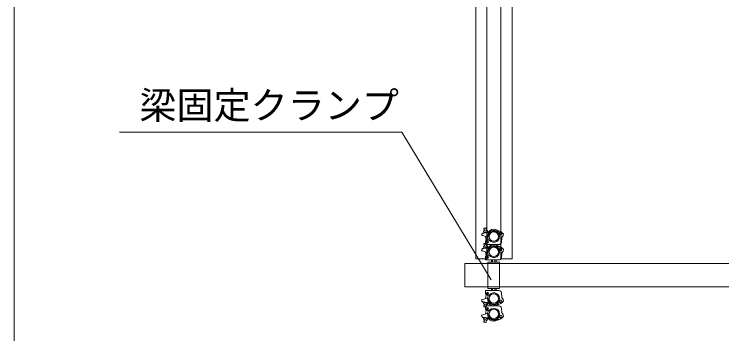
# Model space of a CAD drawing. Units: millimetres, scale not verified. Extents: x -9305 to 9305, y -6415 to 6415.
# Drawn here: x -9305 to -6250, y 3238 to 4616 of the extents above; entities that cross this region are included whole.
import ezdxf
from ezdxf.enums import TextEntityAlignment as Align

# ---------------------------------------------------------------- set-up
doc = ezdxf.new("R2010")
doc.units = ezdxf.units.MM
doc.header["$LTSCALE"] = 40
doc.linetypes.add('DOUBLE_CHAIN2', pattern=[12.8, 9, -1, 0.6, -0.6, 0.6, -1])
for name, color, linetype, lineweight in [('0-3_CLGS-63', 134, 'Continuous', 18), ('0-6_TEXT', 134, 'Continuous', 18), ('0-8_図面枠', 134, 'Continuous', 18)]:
    doc.layers.add(name, color=color, linetype=linetype, lineweight=lineweight)
doc.styles.add('ＭＳ ゴシック', font='')
doc.styles.get('ＭＳ ゴシック').set_extended_font_data('MS Gothic')

msp = doc.modelspace()

# ---------------------------------------------------------------- linework, layer by layer
at = {"layer": '0-3_CLGS-63'}
for p, q in [((-7280.73, 3672.3), (-7280.55, 3671.94)), ((-7261.41, 3674.57), (-7280.55, 3671.94)), ((-7278.47, 3680.83), (-7277.12, 3673.45)), ((-7259.41, 3676.67), (-7278.1, 3673.28)), ((-7259.21, 3675.69), (-7278.01, 3672.28)), ((-7267.26, 3694.13), (-7277.1, 3692.32)), ((-7276.3, 3693.48), (-7277.1, 3692.31)), ((-7277.1, 3692.32), (-7275.19, 3681.92)), ((-7268.43, 3694.93), (-7276.3, 3693.48)), ((-7276.3, 3693.48), (-7274.21, 3682.11)), ((-7265.6, 3683.68), (-7274.79, 3682.01)), ((-7268.43, 3694.93), (-7267.26, 3694.13)), ((-7266.34, 3683.55), (-7268.43, 3694.93)), ((-7265.35, 3683.72), (-7267.26, 3694.13)), ((-7260.4, 3676.49), (-7261.74, 3683.87)), ((-7226.1, 3687.6), (-7206.26, 3680)), ((-7192.13, 3669.08), (-7200.72, 3674.88)), ((-7264.83, 3655.85), (-7281.13, 3662.19)), ((-7270.55, 3658.08), (-7267.38, 3640.81)), ((-7260.86, 3655.95), (-7264.07, 3655.78)), ((-7261.41, 3643.08), (-7256.71, 3643.08)), ((-7260.51, 3655.99), (-7258.14, 3643.1)), ((-7199.41, 3653.08), (-7201.46, 3632.1)), ((-7280.74, 3606.08), (-7280.56, 3605.72)), ((-7261.42, 3608.35), (-7280.56, 3605.72)), ((-7278.48, 3614.61), (-7277.14, 3607.23)), ((-7259.42, 3610.46), (-7278.11, 3607.06)), ((-7259.22, 3609.47), (-7278.02, 3606.06)), ((-7267.26, 3627.91), (-7277.11, 3626.1)), ((-7277.11, 3626.1), (-7275.2, 3615.7)), ((-7276.31, 3627.26), (-7277.1, 3626.1)), ((-7268.44, 3628.71), (-7276.31, 3627.26)), ((-7276.31, 3627.26), (-7274.22, 3615.89)), ((-7265.61, 3617.46), (-7274.8, 3615.79)), ((-7270.41, 3634.08), (-7270.41, 3623.08)), ((-7211.41, 3623.08), (-7270.41, 3623.08)), ((-7268.44, 3628.71), (-7267.26, 3627.91)), ((-7266.35, 3617.34), (-7268.44, 3628.71)), ((-7265.36, 3617.5), (-7267.27, 3627.92)), ((-7260.41, 3610.28), (-7261.75, 3617.66)), ((-7244.2, 3623.09), (-7224.2, 3623.09)), ((-7226.11, 3621.38), (-7206.27, 3613.78)), ((-7192.14, 3602.86), (-7200.72, 3608.67)), ((-7264.84, 3589.64), (-7281.14, 3595.97)), ((-7270.56, 3591.86), (-7267.39, 3574.59)), ((-7260.87, 3589.73), (-7264.08, 3589.56)), ((-7261.42, 3576.86), (-7256.72, 3576.86)), ((-7260.52, 3589.78), (-7258.15, 3576.88)), ((-7199.42, 3586.86), (-7201.47, 3565.89)), ((-7270.42, 3567.86), (-7270.42, 3556.86)), ((-7211.42, 3556.86), (-7270.42, 3556.86)), ((-7244.21, 3556.87), (-7224.21, 3556.87)), ((-7244.21, 3556.87), (-7244.21, 3546.93)), ((-7239.21, 3556.87), (-7239.21, 3546.93)), ((-7229.21, 3556.87), (-7229.21, 3546.93)), ((-7224.21, 3556.87), (-7224.21, 3546.93)), ((-7155.24, 3562.23), (-7203.84, 3562.23)), ((-7359.21, 3440.88), (-7359.21, 3540.88)), ((-7359.21, 3540.88), (-1009.43, 3540.88)), ((-1009.43, 3440.88), (-7359.21, 3440.88)), ((-7270.42, 3413.89), (-7270.42, 3424.89)), ((-7211.42, 3424.89), (-7270.42, 3424.89)), ((-7244.21, 3424.88), (-7244.21, 3434.82)), ((-7244.21, 3424.88), (-7224.21, 3424.88)), ((-7239.21, 3424.88), (-7239.21, 3434.82)), ((-7229.21, 3424.88), (-7229.21, 3434.82)), ((-7224.21, 3424.88), (-7224.21, 3434.82)), ((-7264.84, 3392.12), (-7281.14, 3385.78)), ((-7270.56, 3389.89), (-7267.39, 3407.16)), ((-7260.87, 3392.02), (-7264.08, 3392.19)), ((-7261.42, 3404.89), (-7256.72, 3404.89)), ((-7260.52, 3391.98), (-7258.15, 3404.87)), ((-7199.42, 3394.89), (-7201.47, 3415.86)), ((-7280.74, 3375.67), (-7280.56, 3376.02)), ((-7261.42, 3373.4), (-7280.56, 3376.02)), ((-7278.48, 3367.14), (-7277.14, 3374.52)), ((-7259.42, 3371.3), (-7278.11, 3374.69)), ((-7259.22, 3372.28), (-7278.02, 3375.68)), ((-7277.11, 3355.65), (-7275.2, 3366.05)), ((-7276.31, 3354.49), (-7274.22, 3365.86)), ((-7265.61, 3364.29), (-7274.8, 3365.96)), ((-7266.35, 3364.42), (-7268.44, 3353.04)), ((-7265.36, 3364.25), (-7267.27, 3353.84)), ((-7260.41, 3371.48), (-7261.75, 3364.1)), ((-7226.11, 3360.37), (-7206.27, 3367.97)), ((-7192.14, 3378.89), (-7200.72, 3373.08)), ((-7267.26, 3353.84), (-7277.11, 3355.65)), ((-7276.31, 3354.49), (-7277.1, 3355.66)), ((-7268.44, 3353.04), (-7276.31, 3354.49)), ((-7270.55, 3323.68), (-7267.38, 3340.94)), ((-7270.41, 3347.68), (-7270.41, 3358.68)), ((-7211.41, 3358.68), (-7270.41, 3358.68)), ((-7268.44, 3353.04), (-7267.26, 3353.84)), ((-7261.41, 3338.68), (-7256.71, 3338.68)), ((-7260.51, 3325.76), (-7258.14, 3338.66)), ((-7244.2, 3358.66), (-7224.2, 3358.66)), ((-7199.41, 3328.68), (-7201.46, 3349.65)), ((-7264.83, 3325.9), (-7281.13, 3319.56)), ((-7280.73, 3309.46), (-7280.55, 3309.81)), ((-7261.41, 3307.18), (-7280.55, 3309.81)), ((-7278.47, 3300.92), (-7277.12, 3308.3)), ((-7259.41, 3305.08), (-7278.1, 3308.48)), ((-7259.21, 3306.06), (-7278.01, 3309.47)), ((-7277.1, 3289.43), (-7275.19, 3299.84)), ((-7276.3, 3288.27), (-7274.21, 3299.64)), ((-7265.6, 3298.07), (-7274.79, 3299.74)), ((-7260.86, 3325.8), (-7264.07, 3325.98)), ((-7260.4, 3305.26), (-7261.74, 3297.88)), ((-7226.1, 3294.16), (-7206.26, 3301.75)), ((-7192.13, 3312.68), (-7200.72, 3306.86)), ((-7276.3, 3288.27), (-7277.1, 3289.44)), ((-7267.26, 3287.62), (-7277.1, 3289.43)), ((-7268.43, 3286.82), (-7276.3, 3288.27)), ((-7266.34, 3298.2), (-7268.43, 3286.82)), ((-7268.43, 3286.82), (-7267.26, 3287.62)), ((-7265.35, 3298.03), (-7267.26, 3287.62))]:
    msp.add_line(p, q, dxfattribs=at)
at = {"layer": '0-3_CLGS-63', "linetype": 'DOUBLE_CHAIN2'}
for p, q in [((-7259.41, 3540.88), (-7209.41, 3540.88)), ((-7259.41, 3440.88), (-7209.41, 3440.88))]:
    msp.add_line(p, q, dxfattribs=at)
at = {"layer": '0-3_CLGS-63'}
for points in [[(-7263.72, 3562.23), (-7263.72, 5762.23), (-7312.32, 5762.23), (-7312.32, 3562.23)], [(-7259.41, 3547.42), (-7209.41, 3547.42), (-7209.41, 3434.12), (-7259.41, 3434.12)]]:
    msp.add_lwpolyline(points, close=True, dxfattribs=at)
for points in [[(-7203.84, 3562.23), (-7203.84, 5762.23), (-7155.24, 5762.23), (-7155.24, 3562.23)], [(-7199.41, 3653.08), (-7193.41, 3661.58), (-7192.13, 3669.08)], [(-7199.42, 3586.86), (-7193.42, 3595.36), (-7192.14, 3602.86)], [(-7199.42, 3394.89), (-7193.42, 3386.39), (-7192.14, 3378.89)], [(-7199.41, 3328.68), (-7193.41, 3320.18), (-7192.13, 3312.68)]]:
    msp.add_lwpolyline(points, dxfattribs=at)
for centre, radius in [((-7234.2, 3657.74), 20.36), ((-7203.91, 3668.08), 5), ((-7261.41, 3634.58), 4.75), ((-7261.41, 3634.58), 2.25), ((-7234.21, 3591.52), 20.36), ((-7203.92, 3601.86), 5), ((-7261.42, 3568.36), 4.75), ((-7261.42, 3568.36), 2.25), ((-7261.42, 3413.39), 4.75), ((-7261.42, 3413.39), 2.25), ((-7234.21, 3390.52), 20.42), ((-7203.92, 3379.89), 5), ((-7261.41, 3347.18), 4.75), ((-7261.41, 3347.18), 2.25), ((-7234.2, 3324.01), 20.36), ((-7203.91, 3313.68), 5)]:
    msp.add_circle(centre, radius, dxfattribs=at)
for centre, radius, start, end in [((-7272.2, 3661.6), 15.01, 132.479, 174.343), ((-7281.66, 3671.93), 1, 21.664, 132.479), ((-7278, 3672.78), 0.5, 100.291, 289.984), ((-7271.13, 3664.24), 18.14, 86.763, 113.859), ((-7272.31, 3670.76), 5.51, 49.828, 150.774), ((-7262.76, 3665.76), 18.14, 86.763, 113.859), ((-7263.94, 3672.28), 5.51, 49.826, 150.775), ((-7234.21, 3657.38), 27.5, 64.68, 178.286), ((-7261.48, 3677.39), 2.82, 271.374, 323.267), ((-7259.34, 3676.18), 0.5, 270.616, 100.309), ((-7235.54, 3661.84), 27.43, 69.863, 149.651), ((-7234.21, 3657.38), 24.3, 222.065, 177.714), ((-7218.18, 3691.27), 10, 244.68, 276.446), ((-7227.54, 3668.9), 14.27, 3.379, 69.105), ((-7214.44, 3658.2), 23.29, 33.395, 96.446), ((-7204.82, 3668.82), 7.32, 55.902, 194.205), ((-7288.68, 3631.99), 31.13, 75.977, 87.16), ((-7261.41, 3634.08), 9, 90, 180), ((-7264.2, 3658.27), 2.5, 255.37, 358.286), ((-7260.99, 3658.44), 2.5, 273.067, 357.714), ((-7256.71, 3637.08), 6, 42.065, 90), ((-7272.21, 3595.38), 15.01, 132.479, 174.343), ((-7281.67, 3605.71), 1, 21.664, 132.479), ((-7278.02, 3606.57), 0.5, 100.291, 289.984), ((-7271.14, 3598.02), 18.14, 86.763, 113.859), ((-7272.32, 3604.54), 5.51, 49.828, 150.774), ((-7262.78, 3599.54), 18.14, 86.763, 113.859), ((-7263.96, 3606.06), 5.51, 49.826, 150.775), ((-7234.22, 3591.16), 27.5, 64.68, 178.286), ((-7261.49, 3611.17), 2.82, 271.374, 323.267), ((-7259.35, 3609.96), 0.5, 270.616, 100.309), ((-7235.56, 3595.62), 27.43, 69.863, 149.651), ((-7234.22, 3591.16), 24.3, 222.065, 177.714), ((-7218.18, 3625.06), 10, 244.68, 276.446), ((-7227.55, 3602.68), 14.27, 3.379, 69.105), ((-7214.45, 3591.98), 23.29, 33.395, 96.446), ((-7204.83, 3602.61), 7.32, 55.902, 194.205), ((-7211.41, 3633.08), 10, 270, 354.424), ((-7288.68, 3565.77), 31.13, 75.977, 87.16), ((-7261.42, 3567.86), 9, 90, 180), ((-7264.21, 3592.06), 2.5, 255.37, 358.286), ((-7261, 3592.23), 2.5, 273.067, 357.714), ((-7256.72, 3570.86), 6, 42.065, 90), ((-7211.42, 3566.86), 10, 270, 354.424), ((-7211.42, 3414.89), 10, 5.576, 90), ((-7261.42, 3413.89), 9, 180, 270), ((-7264.21, 3389.7), 2.5, 1.714, 104.63), ((-7261, 3389.52), 2.5, 2.286, 86.933), ((-7234.22, 3390.59), 24.3, 182.286, 137.936), ((-7256.72, 3410.89), 6, 270, 317.935), ((-7288.68, 3415.98), 31.13, 272.84, 284.023), ((-7272.21, 3386.37), 15.01, 185.657, 227.521), ((-7281.67, 3376.04), 1, 227.521, 338.336), ((-7278.02, 3375.18), 0.5, 70.016, 259.709), ((-7271.14, 3383.73), 18.14, 246.141, 273.237), ((-7272.32, 3377.2), 5.51, 209.226, 310.172), ((-7262.78, 3382.21), 18.14, 246.141, 273.237), ((-7263.96, 3375.68), 5.51, 209.225, 310.174), ((-7234.22, 3390.59), 27.5, 181.714, 295.32), ((-7261.49, 3370.58), 2.82, 36.733, 88.626), ((-7259.35, 3371.79), 0.5, 259.691, 89.384), ((-7235.56, 3386.13), 27.43, 210.349, 290.137), ((-7227.55, 3379.07), 14.27, 290.895, 356.621), ((-7218.18, 3356.7), 10, 83.554, 115.32), ((-7214.45, 3389.77), 23.29, 263.554, 326.605), ((-7204.83, 3379.14), 7.32, 165.795, 304.098), ((-7261.41, 3347.68), 9, 180, 270), ((-7234.21, 3324.38), 24.3, 182.286, 137.936), ((-7256.71, 3344.68), 6, 270, 317.935), ((-7211.41, 3348.68), 10, 5.576, 90), ((-7288.68, 3349.76), 31.13, 272.84, 284.023), ((-7272.2, 3320.16), 15.01, 185.657, 227.521), ((-7281.66, 3309.82), 1, 227.521, 338.336), ((-7278, 3308.96), 0.5, 70.016, 259.709), ((-7271.13, 3317.51), 18.14, 246.141, 273.237), ((-7272.31, 3310.99), 5.51, 209.226, 310.172), ((-7262.76, 3315.99), 18.14, 246.141, 273.237), ((-7263.94, 3309.47), 5.51, 209.225, 310.174), ((-7264.2, 3323.48), 2.5, 1.714, 104.63), ((-7234.21, 3324.38), 27.5, 181.714, 295.32), ((-7261.48, 3304.36), 2.82, 36.733, 88.626), ((-7260.99, 3323.31), 2.5, 2.286, 86.933), ((-7259.34, 3305.57), 0.5, 259.691, 89.384), ((-7235.54, 3319.91), 27.43, 210.349, 290.137), ((-7218.18, 3290.48), 10, 83.554, 115.32), ((-7227.54, 3312.85), 14.27, 290.895, 356.621), ((-7214.44, 3323.56), 23.29, 263.554, 326.605), ((-7204.82, 3312.92), 7.32, 165.795, 304.098)]:
    msp.add_arc(centre, radius, start, end, dxfattribs=at)
at = {"layer": '0-6_TEXT'}
for p in [(-8849.5, 4107.76), (-7246.03, 3471.12)]:
    msp.add_line(p, (-7631.63, 4107.76), dxfattribs=at)
at = {"layer": '0-8_図面枠'}
msp.add_lwpolyline([(-9304.61, -6414.98), (9304.61, -6414.98), (9304.61, 6414.98), (-9304.61, 6414.98)], close=True, dxfattribs=at)

# ---------------------------------------------------------------- texts
at = {"layer": '0-6_TEXT', "style": 'ＭＳ ゴシック'}
msp.add_text('梁固定クランプ', height=117.3, dxfattribs=at).set_placement((-8763.92, 4129.69), align=Align.BOTTOM_LEFT)

doc.saveas('drawing.dxf')
